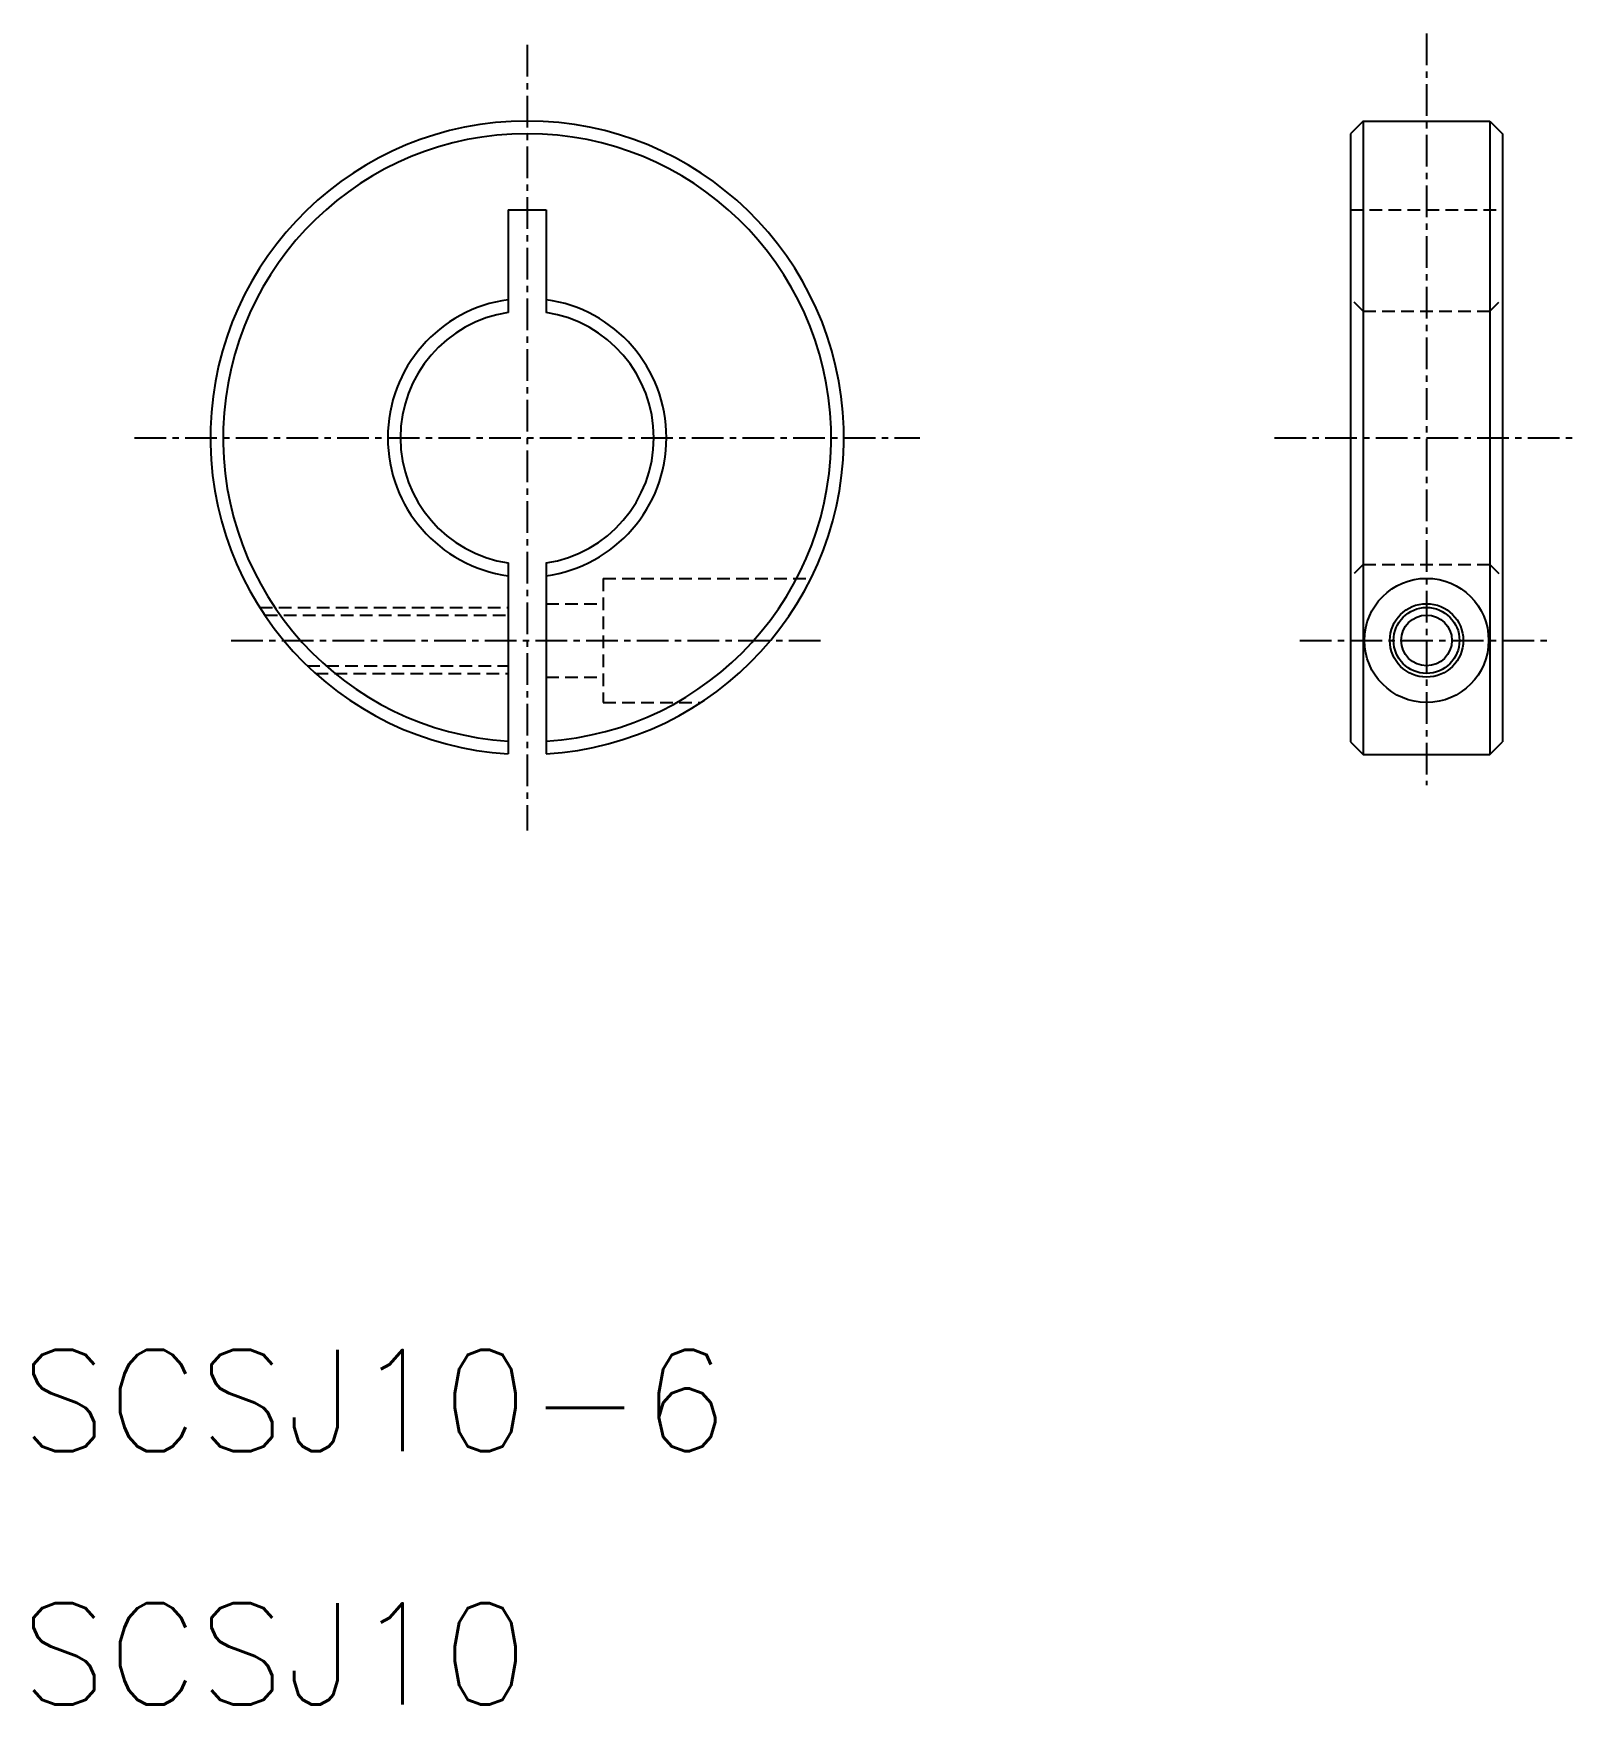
# Model space of a CAD drawing. Extents: x 10.5 to 71.5, y 10 to 76.
import ezdxf

# ---------------------------------------------------------------- set-up
doc = ezdxf.new("R2010")
doc.units = 0
doc.linetypes.add('CENTER', pattern=[2, 1.25, -0.25, 0.25, -0.25])
doc.linetypes.add('DASHED', pattern=[0.75, 0.5, -0.25])
doc.layers.get('0').update_dxf_attribs({"linetype": 'CONTINUOUS'})
doc.layers.add('CENTER', color=1, linetype='CENTER')
doc.styles.get("Standard").update_dxf_attribs({"font": 'txt.shx', "bigfont": 'bigfont.shx'})

msp = doc.modelspace()

# ---------------------------------------------------------------- linework, layer by layer
at = {"color": 7, "linetype": 'CONTINUOUS'}
for p, q in [((63, 72.5), (62.5, 72)), ((62.5, 72), (62.5, 48)), ((63, 72.5), (68, 72.5)), ((63, 72.5), (63, 47.5)), ((68, 72.5), (68.5, 72)), ((68, 72.5), (68, 47.5)), ((68.5, 72), (68.5, 48)), ((29.25, 69), (29.25, 64.943)), ((29.25, 69), (30.75, 69)), ((30.75, 69), (30.75, 64.943)), ((29.25, 55.057), (29.25, 47.523)), ((30.75, 55.057), (30.75, 47.523)), ((62.5, 48), (63, 47.5)), ((63, 47.5), (68, 47.5)), ((68, 47.5), (68.5, 48))]:
    msp.add_line(p, q, dxfattribs=at)
at = {"color": 3, "linetype": 'DASHED'}
for p, q in [((62.5, 69), (68.5, 69)), ((63, 65), (62.5, 65.5)), ((68, 65), (68.5, 65.5)), ((63, 65), (68, 65)), ((63, 55), (62.5, 54.5)), ((63, 55), (68, 55)), ((68, 55), (68.5, 54.5)), ((33, 54.45), (41.2, 54.45)), ((33, 54.45), (33, 49.55)), ((30.75, 53.45), (33, 53.45)), ((19.447, 53.3), (29.25, 53.3)), ((19.644, 53), (29.25, 53)), ((21.325, 51), (29.25, 51)), ((21.648, 50.7), (29.25, 50.7)), ((30.75, 50.55), (33, 50.55)), ((33, 49.55), (36.859, 49.55))]:
    msp.add_line(p, q, dxfattribs=at)
at = {"color": 7, "linetype": 'CONTINUOUS'}
for radius in [2.45, 1.45, 1]:
    msp.add_circle((65.5, 52), radius, dxfattribs=at)
at = {"color": 3, "linetype": 'CONTINUOUS'}
msp.add_circle((65.5, 52), 1.3, dxfattribs=at)
at = {"color": 7, "linetype": 'CONTINUOUS'}
for radius, start, end in [(12.5, 273.43981, 266.56019), (12, 273.58332, 266.41668), (5.5, 97.83748, 262.16252), (5.5, 277.83748, 82.16252), (5, 98.62693, 261.37307), (5, 278.62693, 81.37307)]:
    msp.add_arc((30, 60), radius, start, end, dxfattribs=at)
at = {"layer": 'CENTER', "color": 1, "linetype": 'CENTER'}
for p, q in [((65.5, 75.957), (65.5, 46.292)), ((30, 75.5), (30, 44.5)), ((14.5, 60), (45.5, 60)), ((59.5, 60), (71.5, 60)), ((18.325, 52), (41.675, 52)), ((60.5, 52), (70.5, 52))]:
    msp.add_line(p, q, dxfattribs=at)

# ---------------------------------------------------------------- texts
at = {"color": 7, "linetype": 'CONTINUOUS'}
for s, p in [('SCSJ10-6', (10, 20)), ('SCSJ10', (10, 10))]:
    msp.add_text(s, height=4, dxfattribs=at).set_placement(p)

doc.saveas('drawing.dxf')
